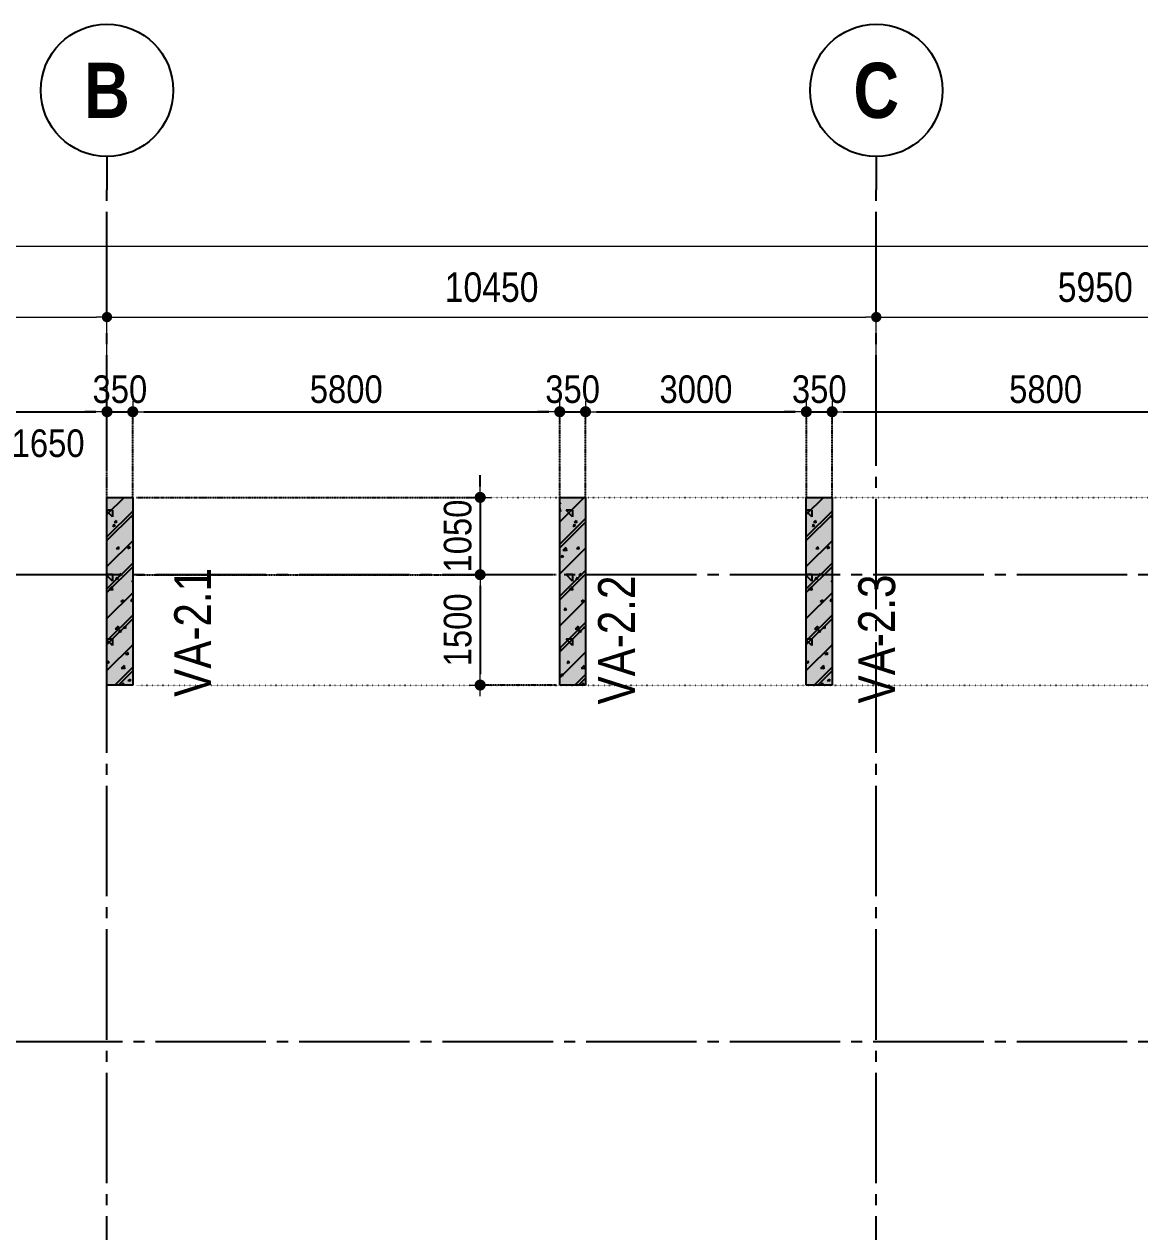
# Model space of a CAD drawing. Header units: millimetres. Extents: x -3973692 to -2843767, y 592734 to 838475.
# Drawn here: x -3137370 to -3122215, y 753301 to 769712 of the extents above; entities that cross this region are included whole.
import ezdxf
from ezdxf.enums import TextEntityAlignment as Align

# ---------------------------------------------------------------- set-up
doc = ezdxf.new("R2010")
doc.units = ezdxf.units.MM
doc.header["$MEASUREMENT"] = 0
doc.header["$PDMODE"] = 3
doc.header["$PDSIZE"] = -20
for name, pattern in [('CHG_XX_Luoi truc-Block A$0$MB_Luoi truc-150-TWA$0$Center101', [13, 10, -1, 1, -1]), ('DIVIDE2', [15.875, 6.35, -3.175, 0, -3.175, 0, -3.175]), ('DOT2', [0.125, 0, -0.125]), ('HIDDEN5', [2.8375, 1.25, -1.5875])]:
    doc.linetypes.add(name, pattern=pattern)
doc.layers.get('0').update_dxf_attribs({"lineweight": 9})
doc.layers.get('Defpoints').update_dxf_attribs({"color": 10, "lineweight": 0})
for name, color, linetype, lineweight in [("'S_General_Dim_1", 1, 'Continuous', 18), ("'S_General_Divide_3 Intermediate", 3, 'DIVIDE2', 40), ('CHG_XX_Cot_Block A-T4-7$0$DBAO', 3, 'Continuous', 13), ('CHG_XX_Luoi truc-Block A$0$Dim 200', 1, 'Continuous', 5), ('TEXT', 7, 'Continuous', 15)]:
    doc.layers.add(name, color=color, linetype=linetype, lineweight=lineweight)
for name, color, linetype in [('CHG_XX_Cot_Block A-T4-7$0$mb_cot tang 9-13 twa$0$Concrete Hatch', 218, 'Continuous'), ('CHG_XX_Cot_Block A-T4-7$0$mb_cot tang 9-13 twa$0$Concrete Line', 6, 'Continuous'), ('CHG_XX_Cot_Block A-T4-7$0$mb_cot tang 9-13 twa$0$Concrete Solid', 216, 'Continuous'), ('CHG_XX_Luoi truc-Block A$0$MB_Luoi truc-150-TWA$0$Grid', 34, 'Continuous'), ('CHG_XX_Luoi truc-Block A$0$MB_Luoi truc-150-TWA$0$Grid Line', 251, 'CHG_XX_Luoi truc-Block A$0$MB_Luoi truc-150-TWA$0$Center101'), ('dim', 1, 'Continuous')]:
    doc.layers.add(name, color=color, linetype=linetype)
doc.styles.add('arial', font='arial.ttf', dxfattribs={"width": 0.85})
doc.styles.add('CHG_XX_Luoi truc-Block A$0$MB_Luoi truc-150-TWA$0$Grid A-F$0$VNI-HelveCB', font='')
doc.styles.add('CHG_XX_Luoi truc-Block A$0$Star-HelCon', font='')
doc.styles.add('TTP-HelCon', font='')
doc.styles.get('CHG_XX_Luoi truc-Block A$0$MB_Luoi truc-150-TWA$0$Grid A-F$0$VNI-HelveCB').set_extended_font_data('VNI-Helve-Condense', bold=True)
doc.styles.get('CHG_XX_Luoi truc-Block A$0$Star-HelCon').set_extended_font_data('VNI-Helve-Condense')
doc.styles.get('TTP-HelCon').set_extended_font_data('VNI-Helve-Condense')
doc.dimstyles.new('150', dxfattribs={"dimscale": 150, "dimtxt": 2.5, "dimasz": 1, "dimexe": 0, "dimexo": 0, "dimgap": 0.75, "dimtad": 1, "dimdec": 0, "dimzin": 9, "dimdsep": 46, "dimtxsty": 'arial', "dimblk1": 'DIMDOT', "dimblk2": 'DIMDOT', "dimsah": 1, "dimcen": 2, "dimdle": 3, "dimclre": 8, "dimclrt": 2, "dimadec": 0, "dimazin": 0, "dimtfac": 1, "dimtdec": 0, "dimtix": 1, "dimtmove": 2, "dimatfit": 3, "dimldrblk": 'DIMPIJL', "dimfxl": 1, "dimtvp": 1.8, "dimtolj": 1, "dimtzin": 0, "dimarcsym": 0})
doc.dimstyles.new('CHG_XX_Luoi truc-Block A$0$Dim 200', dxfattribs={"dimscale": 200, "dimtxt": 2, "dimasz": 0.7, "dimexe": 1, "dimexo": 1, "dimgap": 1, "dimtad": 1, "dimdec": 0, "dimzin": 12, "dimdsep": 46, "dimtxsty": 'CHG_XX_Luoi truc-Block A$0$Star-HelCon', "dimblk": 'CHG_XX_Luoi truc-Block A$0$_Dot', "dimcen": 1, "dimclrd": 256, "dimclre": 256, "dimclrt": 3, "dimadec": 0, "dimazin": 0, "dimtfac": 1, "dimtdec": 0, "dimtix": 1, "dimtmove": 2, "dimatfit": 3, "dimldrblk": 'CHG_XX_Luoi truc-Block A$0$HTT Arrow 30', "dimfxl": 1, "dimtolj": 1, "dimtzin": 0, "dimarcsym": 0})

# ---------------------------------------------------------------- blocks, each defined once
blk = doc.blocks.new('*U3016')
at = {"layer": 'CHG_XX_Luoi truc-Block A$0$MB_Luoi truc-150-TWA$0$Grid', "lineweight": -2}
blk.add_line((0, 470), (0, 467), dxfattribs=at)
blk.add_circle((0, 476), 6, dxfattribs=at)
at = {"layer": 'CHG_XX_Luoi truc-Block A$0$MB_Luoi truc-150-TWA$0$Grid Line'}
blk.add_line((0, 0), (0, 467), dxfattribs=at)
at = {"layer": 'CHG_XX_Luoi truc-Block A$0$MB_Luoi truc-150-TWA$0$Grid', "lineweight": -2, "style": 'CHG_XX_Luoi truc-Block A$0$MB_Luoi truc-150-TWA$0$Grid A-F$0$VNI-HelveCB'}
for tag, p in [('GRIDSUB', (0, 476)), ('GRID', (0, -9))]:
    blk.add_attdef(tag, text='', height=5, dxfattribs=at).set_placement(p, align=Align.MIDDLE)
blk = doc.blocks.new('CHG_XX_Luoi truc-Block A$0$_Dot')
at = {"color": 0, "linetype": 'ByBlock', "lineweight": -2}
blk.add_line((-0.5, 0), (-1, 0), dxfattribs=at)
at = {"color": 0, "linetype": 'ByBlock', "const_width": 0.5}
blk.add_lwpolyline([(-0.25, 0, 1), (0.25, 0, 1)], format="xyb", close=True, dxfattribs=at)
blk = doc.blocks.new('*D3005')
at = {"layer": 'CHG_XX_Luoi truc-Block A$0$Dim 200', "lineweight": -2, "transparency": 16777216}
for p, q in [((0, 154891), (0, 155960)), ((12250, 154891), (12250, 155960)), ((140, 155760), (12110, 155760))]:
    blk.add_line(p, q, dxfattribs=at)
at = {"layer": 'Defpoints', "color": 0, "transparency": 16777216}
for p in [(12250, 155760), (0, 154691), (12250, 154691)]:
    blk.add_point(p, dxfattribs=at)
at = {"layer": 'CHG_XX_Luoi truc-Block A$0$Dim 200', "lineweight": -2, "transparency": 16777216, "xscale": 140, "yscale": 140, "zscale": 140, "rotation": 180}
blk.add_blockref('CHG_XX_Luoi truc-Block A$0$_Dot', (0, 155760), dxfattribs=at)
at = {"layer": 'CHG_XX_Luoi truc-Block A$0$Dim 200', "lineweight": -2, "transparency": 16777216, "xscale": 140, "yscale": 140, "zscale": 140}
blk.add_blockref('CHG_XX_Luoi truc-Block A$0$_Dot', (12250, 155760), dxfattribs=at)
at = {"layer": 'CHG_XX_Luoi truc-Block A$0$Dim 200', "color": 3, "transparency": 16777216, "insert": (6125, 156164), "char_height": 400, "attachment_point": 5, "style": 'CHG_XX_Luoi truc-Block A$0$Star-HelCon'}
blk.add_mtext('\\A1;12250', dxfattribs=at)
blk = doc.blocks.new('CHG_XX_Luoi truc-Block A$0$HTT Arrow 30')
blk.add_hatch(color=256).paths.add_polyline_path([(-2.5, 0.375), (-2.5, -0.375), (0, 0)])
at = {"color": 0, "linetype": 'ByBlock', "lineweight": -2}
for p, q in [((0, 0), (-2.5, 0.375)), ((-2.5, -0.375), (-2.5, 0.375)), ((0, 0), (-2.5, -0.375))]:
    blk.add_line(p, q, dxfattribs=at)
blk = doc.blocks.new('*D3006')
at = {"layer": 'CHG_XX_Luoi truc-Block A$0$Dim 200', "lineweight": -2, "transparency": 16777216}
for p, q in [((12250, 154891), (12250, 155960)), ((22700, 154891), (22700, 155960)), ((12390, 155760), (22560, 155760))]:
    blk.add_line(p, q, dxfattribs=at)
at = {"layer": 'Defpoints', "color": 0, "transparency": 16777216}
for p in [(22700, 155760), (12250, 154691), (22700, 154691)]:
    blk.add_point(p, dxfattribs=at)
at = {"layer": 'CHG_XX_Luoi truc-Block A$0$Dim 200', "lineweight": -2, "transparency": 16777216, "xscale": 140, "yscale": 140, "zscale": 140, "rotation": 180}
blk.add_blockref('CHG_XX_Luoi truc-Block A$0$_Dot', (12250, 155760), dxfattribs=at)
at = {"layer": 'CHG_XX_Luoi truc-Block A$0$Dim 200', "lineweight": -2, "transparency": 16777216, "xscale": 140, "yscale": 140, "zscale": 140}
blk.add_blockref('CHG_XX_Luoi truc-Block A$0$_Dot', (22700, 155760), dxfattribs=at)
at = {"layer": 'CHG_XX_Luoi truc-Block A$0$Dim 200', "color": 3, "transparency": 16777216, "insert": (17475, 156164), "char_height": 400, "attachment_point": 5, "style": 'CHG_XX_Luoi truc-Block A$0$Star-HelCon'}
blk.add_mtext('\\A1;10450', dxfattribs=at)
blk = doc.blocks.new('*D3007')
at = {"layer": 'CHG_XX_Luoi truc-Block A$0$Dim 200', "lineweight": -2, "transparency": 16777216}
for p, q in [((22700, 154891), (22700, 155960)), ((28650, 154891), (28650, 155960)), ((22840, 155760), (28510, 155760))]:
    blk.add_line(p, q, dxfattribs=at)
at = {"layer": 'Defpoints', "color": 0, "transparency": 16777216}
for p in [(28650, 155760), (22700, 154691), (28650, 154691)]:
    blk.add_point(p, dxfattribs=at)
at = {"layer": 'CHG_XX_Luoi truc-Block A$0$Dim 200', "lineweight": -2, "transparency": 16777216, "xscale": 140, "yscale": 140, "zscale": 140, "rotation": 180}
blk.add_blockref('CHG_XX_Luoi truc-Block A$0$_Dot', (22700, 155760), dxfattribs=at)
at = {"layer": 'CHG_XX_Luoi truc-Block A$0$Dim 200', "lineweight": -2, "transparency": 16777216, "xscale": 140, "yscale": 140, "zscale": 140}
blk.add_blockref('CHG_XX_Luoi truc-Block A$0$_Dot', (28650, 155760), dxfattribs=at)
at = {"layer": 'CHG_XX_Luoi truc-Block A$0$Dim 200', "color": 3, "transparency": 16777216, "insert": (25675, 156164), "char_height": 400, "attachment_point": 5, "style": 'CHG_XX_Luoi truc-Block A$0$Star-HelCon'}
blk.add_mtext('\\A1;5950', dxfattribs=at)
blk = doc.blocks.new('*D3010')
at = {"layer": 'CHG_XX_Luoi truc-Block A$0$Dim 200', "lineweight": -2, "transparency": 16777216}
for p, q in [((0, 154891), (0, 156922)), ((54650, 154891), (54650, 156922)), ((140, 156722), (54510, 156722))]:
    blk.add_line(p, q, dxfattribs=at)
at = {"layer": 'Defpoints', "color": 0, "transparency": 16777216}
for p in [(54650, 156722), (0, 154691), (54650, 154691)]:
    blk.add_point(p, dxfattribs=at)
at = {"layer": 'CHG_XX_Luoi truc-Block A$0$Dim 200', "lineweight": -2, "transparency": 16777216, "xscale": 140, "yscale": 140, "zscale": 140, "rotation": 180}
blk.add_blockref('CHG_XX_Luoi truc-Block A$0$_Dot', (0, 156722), dxfattribs=at)
at = {"layer": 'CHG_XX_Luoi truc-Block A$0$Dim 200', "lineweight": -2, "transparency": 16777216, "xscale": 140, "yscale": 140, "zscale": 140}
blk.add_blockref('CHG_XX_Luoi truc-Block A$0$_Dot', (54650, 156722), dxfattribs=at)
at = {"layer": 'CHG_XX_Luoi truc-Block A$0$Dim 200', "color": 3, "transparency": 16777216, "insert": (27325, 157126), "char_height": 400, "attachment_point": 5, "style": 'CHG_XX_Luoi truc-Block A$0$Star-HelCon'}
blk.add_mtext('\\A1;54650', dxfattribs=at)
blk = doc.blocks.new('*U3014')
at = {"layer": 'CHG_XX_Luoi truc-Block A$0$MB_Luoi truc-150-TWA$0$Grid Line'}
blk.add_line((0, 0), (0, 404), dxfattribs=at)
at = {"layer": 'CHG_XX_Luoi truc-Block A$0$MB_Luoi truc-150-TWA$0$Grid', "lineweight": -2, "style": 'CHG_XX_Luoi truc-Block A$0$MB_Luoi truc-150-TWA$0$Grid A-F$0$VNI-HelveCB'}
for tag, p in [('GRIDSUB', (0, 413)), ('GRID', (0, -9))]:
    blk.add_attdef(tag, text='', height=5, dxfattribs=at).set_placement(p, align=Align.MIDDLE)
blk = doc.blocks.new('*U3013')
at = {"layer": 'CHG_XX_Luoi truc-Block A$0$MB_Luoi truc-150-TWA$0$Grid Line'}
blk.add_line((0, 0), (0, 403), dxfattribs=at)
at = {"layer": 'CHG_XX_Luoi truc-Block A$0$MB_Luoi truc-150-TWA$0$Grid', "lineweight": -2, "style": 'CHG_XX_Luoi truc-Block A$0$MB_Luoi truc-150-TWA$0$Grid A-F$0$VNI-HelveCB'}
for tag, p in [('GRIDSUB', (0, 412)), ('GRID', (0, -9))]:
    blk.add_attdef(tag, text='', height=5, dxfattribs=at).set_placement(p, align=Align.MIDDLE)
blk = doc.blocks.new('a')
at = {"layer": 'TEXT', "color": 3, "style": 'TTP-HelCon'}
for s, p in [('VA-2.1', (13664, -1650)), ('VA-2.2', (19421, -1753)), ('VA-2.3', (22956, -1739))]:
    blk.add_text(s, height=500, rotation=90, dxfattribs=at).set_placement(p)
blk = doc.blocks.new('DIMDOT')
for p, q in [((1, 0), (-1, 0)), ((0, -1), (0, 1))]:
    blk.add_line(p, q)
at = {"const_width": 0.5}
blk.add_lwpolyline([(-0.25, 0, 1), (0.25, 0, 1)], format="xyb", close=True, dxfattribs=at)
blk = doc.blocks.new('*D539')
at = {"layer": "'S_General_Dim_1", "color": 8, "linetype": 'HIDDEN5', "lineweight": -2, "transparency": 16777216}
for p, q in [((-3137895, 763281), (-3137895, 764445)), ((-3136245, 763281), (-3136245, 764445))]:
    blk.add_line(p, q, dxfattribs=at)
at = {"layer": "'S_General_Dim_1", "color": 0, "lineweight": -2, "transparency": 16777216}
blk.add_line((-3137745, 764445), (-3136395, 764445), dxfattribs=at)
at = {"layer": 'Defpoints', "color": 0, "transparency": 16777216}
for p in [(-3136245, 764445), (-3137895, 763281), (-3136245, 763281)]:
    blk.add_point(p, dxfattribs=at)
at = {"layer": "'S_General_Dim_1", "color": 0, "lineweight": -2, "transparency": 16777216, "xscale": 150, "yscale": 150, "zscale": 150, "rotation": 180}
blk.add_blockref('DIMDOT', (-3137895, 764445), dxfattribs=at)
at = {"layer": "'S_General_Dim_1", "color": 0, "lineweight": -2, "transparency": 16777216, "xscale": 150, "yscale": 150, "zscale": 150}
blk.add_blockref('DIMDOT', (-3136245, 764445), dxfattribs=at)
at = {"layer": "'S_General_Dim_1", "color": 2, "transparency": 16777216, "insert": (-3137045, 764015), "char_height": 375, "attachment_point": 5, "style": 'arial'}
blk.add_mtext('\\A1;1650', dxfattribs=at)
blk = doc.blocks.new('DIMPIJL')
at = {"linetype": 'ByBlock'}
blk.add_solid([(-2.5, 0.42), (-2.5, -0.42), (0, 0)], dxfattribs=at)
blk = doc.blocks.new('*D540')
at = {"layer": "'S_General_Dim_1", "color": 0, "lineweight": -2, "transparency": 16777216}
for p, q in [((-3136395, 764445), (-3136545, 764445)), ((-3136245, 764445), (-3135895, 764445)), ((-3135745, 764445), (-3135595, 764445))]:
    blk.add_line(p, q, dxfattribs=at)
at = {"layer": "'S_General_Dim_1", "color": 8, "linetype": 'HIDDEN5', "lineweight": -2, "transparency": 16777216}
for p, q in [((-3136245, 763281), (-3136245, 764445)), ((-3135895, 763281), (-3135895, 764445))]:
    blk.add_line(p, q, dxfattribs=at)
at = {"layer": 'Defpoints', "color": 0, "transparency": 16777216}
for p in [(-3135895, 764445), (-3136245, 763281), (-3135895, 763281)]:
    blk.add_point(p, dxfattribs=at)
at = {"layer": "'S_General_Dim_1", "color": 0, "lineweight": -2, "transparency": 16777216, "xscale": 150, "yscale": 150, "zscale": 150}
blk.add_blockref('DIMDOT', (-3136245, 764445), dxfattribs=at)
at = {"layer": "'S_General_Dim_1", "color": 0, "lineweight": -2, "transparency": 16777216, "xscale": 150, "yscale": 150, "zscale": 150, "rotation": 180}
blk.add_blockref('DIMDOT', (-3135895, 764445), dxfattribs=at)
at = {"layer": "'S_General_Dim_1", "color": 2, "transparency": 16777216, "insert": (-3136070, 764749), "char_height": 375, "attachment_point": 5, "style": 'arial'}
blk.add_mtext('\\A1;350', dxfattribs=at)
blk = doc.blocks.new('*D541')
at = {"layer": "'S_General_Dim_1", "color": 8, "linetype": 'HIDDEN5', "lineweight": -2, "transparency": 16777216}
for p, q in [((-3135895, 763281), (-3135895, 764445)), ((-3130095, 763281), (-3130095, 764445))]:
    blk.add_line(p, q, dxfattribs=at)
at = {"layer": "'S_General_Dim_1", "color": 0, "lineweight": -2, "transparency": 16777216}
blk.add_line((-3135745, 764445), (-3130245, 764445), dxfattribs=at)
at = {"layer": 'Defpoints', "color": 0, "transparency": 16777216}
for p in [(-3130095, 764445), (-3135895, 763281), (-3130095, 763281)]:
    blk.add_point(p, dxfattribs=at)
at = {"layer": "'S_General_Dim_1", "color": 0, "lineweight": -2, "transparency": 16777216, "xscale": 150, "yscale": 150, "zscale": 150, "rotation": 180}
blk.add_blockref('DIMDOT', (-3135895, 764445), dxfattribs=at)
at = {"layer": "'S_General_Dim_1", "color": 0, "lineweight": -2, "transparency": 16777216, "xscale": 150, "yscale": 150, "zscale": 150}
blk.add_blockref('DIMDOT', (-3130095, 764445), dxfattribs=at)
at = {"layer": "'S_General_Dim_1", "color": 2, "transparency": 16777216, "insert": (-3132995, 764749), "char_height": 375, "attachment_point": 5, "style": 'arial'}
blk.add_mtext('\\A1;5800', dxfattribs=at)
blk = doc.blocks.new('*D542')
at = {"layer": "'S_General_Dim_1", "color": 0, "lineweight": -2, "transparency": 16777216}
for p, q in [((-3130245, 764445), (-3130395, 764445)), ((-3130095, 764445), (-3129745, 764445)), ((-3129595, 764445), (-3129445, 764445))]:
    blk.add_line(p, q, dxfattribs=at)
at = {"layer": "'S_General_Dim_1", "color": 8, "linetype": 'HIDDEN5', "lineweight": -2, "transparency": 16777216}
for p, q in [((-3130095, 763281), (-3130095, 764445)), ((-3129745, 763281), (-3129745, 764445))]:
    blk.add_line(p, q, dxfattribs=at)
at = {"layer": 'Defpoints', "color": 0, "transparency": 16777216}
for p in [(-3129745, 764445), (-3130095, 763281), (-3129745, 763281)]:
    blk.add_point(p, dxfattribs=at)
at = {"layer": "'S_General_Dim_1", "color": 0, "lineweight": -2, "transparency": 16777216, "xscale": 150, "yscale": 150, "zscale": 150}
blk.add_blockref('DIMDOT', (-3130095, 764445), dxfattribs=at)
at = {"layer": "'S_General_Dim_1", "color": 0, "lineweight": -2, "transparency": 16777216, "xscale": 150, "yscale": 150, "zscale": 150, "rotation": 180}
blk.add_blockref('DIMDOT', (-3129745, 764445), dxfattribs=at)
at = {"layer": "'S_General_Dim_1", "color": 2, "transparency": 16777216, "insert": (-3129920, 764749), "char_height": 375, "attachment_point": 5, "style": 'arial'}
blk.add_mtext('\\A1;350', dxfattribs=at)
blk = doc.blocks.new('*D543')
at = {"layer": "'S_General_Dim_1", "color": 8, "linetype": 'HIDDEN5', "lineweight": -2, "transparency": 16777216}
for p, q in [((-3129745, 763281), (-3129745, 764445)), ((-3126745, 763281), (-3126745, 764445))]:
    blk.add_line(p, q, dxfattribs=at)
at = {"layer": "'S_General_Dim_1", "color": 0, "lineweight": -2, "transparency": 16777216}
blk.add_line((-3129595, 764445), (-3126895, 764445), dxfattribs=at)
at = {"layer": 'Defpoints', "color": 0, "transparency": 16777216}
for p in [(-3126745, 764445), (-3129745, 763281), (-3126745, 763281)]:
    blk.add_point(p, dxfattribs=at)
at = {"layer": "'S_General_Dim_1", "color": 0, "lineweight": -2, "transparency": 16777216, "xscale": 150, "yscale": 150, "zscale": 150, "rotation": 180}
blk.add_blockref('DIMDOT', (-3129745, 764445), dxfattribs=at)
at = {"layer": "'S_General_Dim_1", "color": 0, "lineweight": -2, "transparency": 16777216, "xscale": 150, "yscale": 150, "zscale": 150}
blk.add_blockref('DIMDOT', (-3126745, 764445), dxfattribs=at)
at = {"layer": "'S_General_Dim_1", "color": 2, "transparency": 16777216, "insert": (-3128245, 764749), "char_height": 375, "attachment_point": 5, "style": 'arial'}
blk.add_mtext('\\A1;3000', dxfattribs=at)
blk = doc.blocks.new('*D544')
at = {"layer": "'S_General_Dim_1", "color": 0, "lineweight": -2, "transparency": 16777216}
for p, q in [((-3126895, 764445), (-3127045, 764445)), ((-3126745, 764445), (-3126395, 764445)), ((-3126245, 764445), (-3126095, 764445))]:
    blk.add_line(p, q, dxfattribs=at)
at = {"layer": "'S_General_Dim_1", "color": 8, "linetype": 'HIDDEN5', "lineweight": -2, "transparency": 16777216}
for p, q in [((-3126745, 763281), (-3126745, 764445)), ((-3126395, 763281), (-3126395, 764445))]:
    blk.add_line(p, q, dxfattribs=at)
at = {"layer": 'Defpoints', "color": 0, "transparency": 16777216}
for p in [(-3126395, 764445), (-3126745, 763281), (-3126395, 763281)]:
    blk.add_point(p, dxfattribs=at)
at = {"layer": "'S_General_Dim_1", "color": 0, "lineweight": -2, "transparency": 16777216, "xscale": 150, "yscale": 150, "zscale": 150}
blk.add_blockref('DIMDOT', (-3126745, 764445), dxfattribs=at)
at = {"layer": "'S_General_Dim_1", "color": 0, "lineweight": -2, "transparency": 16777216, "xscale": 150, "yscale": 150, "zscale": 150, "rotation": 180}
blk.add_blockref('DIMDOT', (-3126395, 764445), dxfattribs=at)
at = {"layer": "'S_General_Dim_1", "color": 2, "transparency": 16777216, "insert": (-3126570, 764749), "char_height": 375, "attachment_point": 5, "style": 'arial'}
blk.add_mtext('\\A1;350', dxfattribs=at)
blk = doc.blocks.new('*D545')
at = {"layer": "'S_General_Dim_1", "color": 8, "linetype": 'HIDDEN5', "lineweight": -2, "transparency": 16777216}
for p, q in [((-3126395, 763281), (-3126395, 764445)), ((-3120595, 763281), (-3120595, 764445))]:
    blk.add_line(p, q, dxfattribs=at)
at = {"layer": "'S_General_Dim_1", "color": 0, "lineweight": -2, "transparency": 16777216}
blk.add_line((-3126245, 764445), (-3120745, 764445), dxfattribs=at)
at = {"layer": 'Defpoints', "color": 0, "transparency": 16777216}
for p in [(-3120595, 764445), (-3126395, 763281), (-3120595, 763281)]:
    blk.add_point(p, dxfattribs=at)
at = {"layer": "'S_General_Dim_1", "color": 0, "lineweight": -2, "transparency": 16777216, "xscale": 150, "yscale": 150, "zscale": 150, "rotation": 180}
blk.add_blockref('DIMDOT', (-3126395, 764445), dxfattribs=at)
at = {"layer": "'S_General_Dim_1", "color": 0, "lineweight": -2, "transparency": 16777216, "xscale": 150, "yscale": 150, "zscale": 150}
blk.add_blockref('DIMDOT', (-3120595, 764445), dxfattribs=at)
at = {"layer": "'S_General_Dim_1", "color": 2, "transparency": 16777216, "insert": (-3123495, 764749), "char_height": 375, "attachment_point": 5, "style": 'arial'}
blk.add_mtext('\\A1;5800', dxfattribs=at)
blk = doc.blocks.new('*D560')
at = {"layer": "'S_General_Dim_1", "color": 0, "lineweight": -2, "transparency": 16777216}
for p, q in [((-3131176, 763431), (-3131176, 763581)), ((-3131176, 763281), (-3131176, 762231)), ((-3131176, 762081), (-3131176, 761931))]:
    blk.add_line(p, q, dxfattribs=at)
at = {"layer": "'S_General_Dim_1", "color": 8, "linetype": 'HIDDEN5', "lineweight": -2, "transparency": 16777216}
for p, q in [((-3135845, 763281), (-3131176, 763281)), ((-3135845, 762231), (-3131176, 762231))]:
    blk.add_line(p, q, dxfattribs=at)
at = {"layer": 'Defpoints', "color": 0, "transparency": 16777216}
for p in [(-3135845, 763281), (-3135845, 762231), (-3131176, 762231)]:
    blk.add_point(p, dxfattribs=at)
at = {"layer": "'S_General_Dim_1", "color": 0, "lineweight": -2, "transparency": 16777216, "xscale": 150, "yscale": 150, "zscale": 150}
for p, rotation in [((-3131176, 763281), 270), ((-3131176, 762231), 90)]:
    blk.add_blockref('DIMDOT', p, dxfattribs=dict(at, rotation=rotation))
at = {"layer": "'S_General_Dim_1", "color": 2, "transparency": 16777216, "insert": (-3131480, 762756), "char_height": 375, "attachment_point": 5, "rotation": 90, "style": 'arial'}
blk.add_mtext('\\A1;1050', dxfattribs=at)
blk = doc.blocks.new('*D561')
at = {"layer": "'S_General_Dim_1", "color": 8, "linetype": 'HIDDEN5', "lineweight": -2, "transparency": 16777216}
for p, q in [((-3130145, 762231), (-3131176, 762231)), ((-3130145, 760731), (-3131176, 760731))]:
    blk.add_line(p, q, dxfattribs=at)
at = {"layer": "'S_General_Dim_1", "color": 0, "lineweight": -2, "transparency": 16777216}
blk.add_line((-3131176, 762081), (-3131176, 760881), dxfattribs=at)
at = {"layer": 'Defpoints', "color": 0, "transparency": 16777216}
for p in [(-3130145, 762231), (-3131176, 760731), (-3130145, 760731)]:
    blk.add_point(p, dxfattribs=at)
at = {"layer": "'S_General_Dim_1", "color": 0, "lineweight": -2, "transparency": 16777216, "xscale": 150, "yscale": 150, "zscale": 150}
for p, rotation in [((-3131176, 762231), 90), ((-3131176, 760731), 270)]:
    blk.add_blockref('DIMDOT', p, dxfattribs=dict(at, rotation=rotation))
at = {"layer": "'S_General_Dim_1", "color": 2, "transparency": 16777216, "insert": (-3131480, 761481), "char_height": 375, "attachment_point": 5, "rotation": 90, "style": 'arial'}
blk.add_mtext('\\A1;1500', dxfattribs=at)
blk = doc.blocks.new('CHG_XX_Luoi truc-Block A')
at = {"layer": 'CHG_XX_Luoi truc-Block A$0$MB_Luoi truc-150-TWA$0$Grid'}
ref = blk.add_blockref('*U3016', (12250, 87440.7), dxfattribs=dict(at, xscale=150, yscale=150, zscale=150))
ref.add_attrib('GRIDSUB', 'B', dxfattribs={"lineweight": -2, "height": 750, "style": 'CHG_XX_Luoi truc-Block A$0$MB_Luoi truc-150-TWA$0$Grid A-F$0$VNI-HelveCB'}).set_placement((12250, 158840.7), align=Align.MIDDLE)
ref = blk.add_blockref('*U3016', (22700, 87440.7), dxfattribs=dict(at, xscale=150, yscale=150, zscale=150))
ref.add_attrib('GRIDSUB', 'C', dxfattribs={"lineweight": -2, "height": 750, "style": 'CHG_XX_Luoi truc-Block A$0$MB_Luoi truc-150-TWA$0$Grid A-F$0$VNI-HelveCB'}).set_placement((22700, 158840.7), align=Align.MIDDLE)
at = {"layer": 'CHG_XX_Luoi truc-Block A$0$MB_Luoi truc-150-TWA$0$Grid', "xscale": -150, "yscale": 150, "zscale": 150, "rotation": 90}
for name, p in [('*U3013', (57309.5, 152259.6)), ('*U3014', (57309.5, 145909.6))]:
    blk.add_blockref(name, p, dxfattribs=at)
at = {"layer": 'CHG_XX_Luoi truc-Block A$0$Dim 200'}
for base, p1, p2, picture, middle in [((54650, 156721.8), (0, 154691.4), (54650, 154691.4), '*D3010', (27325, 157126)), ((12250, 155759.6), (0, 154691.4), (12250, 154691.4), '*D3005', (6125, 156163.9)), ((22700, 155759.6), (12250, 154691.4), (22700, 154691.4), '*D3006', (17475, 156163.9)), ((28650, 155759.6), (22700, 154691.4), (28650, 154691.4), '*D3007', (25675, 156163.9))]:
    dim = blk.add_linear_dim(base=base, p1=p1, p2=p2, dimstyle='CHG_XX_Luoi truc-Block A$0$Dim 200', dxfattribs=at)
    dim.commit()
    dim.dimension.update_dxf_attribs({"geometry": picture, "text_midpoint": middle})
blk = doc.blocks.new('CHG_XX_Cot_Block A-T4-7')
at = {"layer": 'CHG_XX_Cot_Block A-T4-7$0$mb_cot tang 9-13 twa$0$Concrete Solid'}
for points in [[(8027202, 1238884), (8027552, 1238884), (8027552, 1236334), (8027202, 1236334)], [(8033352, 1238884), (8033702, 1238884), (8033702, 1236334), (8033352, 1236334)], [(8036702, 1238884), (8037052, 1238884), (8037052, 1236334), (8036702, 1236334)]]:
    blk.add_hatch(color=256, dxfattribs=at).paths.add_polyline_path(points)
at = {"layer": 'CHG_XX_Cot_Block A-T4-7$0$mb_cot tang 9-13 twa$0$Concrete Hatch'}
for p, q in [((8027434, 1238884), (8027202, 1238651)), ((8033684, 1238884), (8033352, 1238551)), ((8036934, 1238884), (8036702, 1238651)), ((8027277, 1238709), (8027202, 1238709)), ((8027552, 1238698), (8027202, 1238348)), ((8027277, 1238621), (8027202, 1238696)), ((8027277, 1238709), (8027277, 1238621)), ((8033352, 1238810), (8033363, 1238794)), ((8033363, 1238794), (8033352, 1238791)), ((8033354, 1238735), (8033352, 1238733)), ((8033361, 1238690), (8033352, 1238691)), ((8033354, 1238735), (8033361, 1238690)), ((8033527, 1238709), (8033440, 1238709)), ((8033527, 1238621), (8033440, 1238709)), ((8033527, 1238709), (8033527, 1238621)), ((8036777, 1238709), (8036702, 1238709)), ((8037052, 1238698), (8036702, 1238348)), ((8036777, 1238621), (8036702, 1238696)), ((8036777, 1238709), (8036777, 1238621)), ((8027552, 1238648), (8027202, 1238298)), ((8027297, 1238521), (8027284, 1238486)), ((8027297, 1238521), (8027314, 1238496)), ((8027327, 1238568), (8027298, 1238544)), ((8027329, 1238538), (8027298, 1238544)), ((8027327, 1238568), (8027329, 1238538)), ((8027552, 1238621), (8027540, 1238621)), ((8027552, 1238609), (8027540, 1238621)), ((8033702, 1238598), (8033352, 1238248)), ((8033702, 1238548), (8033352, 1238198)), ((8033547, 1238521), (8033534, 1238486)), ((8033547, 1238521), (8033564, 1238496)), ((8033577, 1238568), (8033548, 1238544)), ((8033579, 1238538), (8033548, 1238544)), ((8033577, 1238568), (8033579, 1238538)), ((8037052, 1238648), (8036702, 1238298)), ((8036797, 1238521), (8036784, 1238486)), ((8036797, 1238521), (8036814, 1238496)), ((8036827, 1238568), (8036798, 1238544)), ((8036829, 1238538), (8036798, 1238544)), ((8036827, 1238568), (8036829, 1238538)), ((8037052, 1238621), (8037040, 1238621)), ((8037052, 1238609), (8037040, 1238621)), ((8027314, 1238496), (8027284, 1238486)), ((8033564, 1238496), (8033534, 1238486)), ((8036814, 1238496), (8036784, 1238486)), ((8027552, 1238294), (8027202, 1237944)), ((8027358, 1238210), (8027329, 1238186)), ((8027361, 1238180), (8027329, 1238186)), ((8027358, 1238210), (8027361, 1238180)), ((8027498, 1238222), (8027485, 1238187)), ((8027515, 1238198), (8027485, 1238187)), ((8027498, 1238222), (8027515, 1238198)), ((8033702, 1238194), (8033352, 1237844)), ((8033437, 1238201), (8033396, 1238162)), ((8033437, 1238201), (8033444, 1238157)), ((8033608, 1238210), (8033579, 1238186)), ((8033611, 1238180), (8033579, 1238186)), ((8033608, 1238210), (8033611, 1238180)), ((8037052, 1238294), (8036702, 1237944)), ((8036858, 1238210), (8036829, 1238186)), ((8036861, 1238180), (8036829, 1238186)), ((8036858, 1238210), (8036861, 1238180)), ((8036998, 1238222), (8036985, 1238187)), ((8037015, 1238198), (8036985, 1238187)), ((8036998, 1238222), (8037015, 1238198)), ((8033386, 1238101), (8033372, 1238066)), ((8033403, 1238076), (8033372, 1238066)), ((8033386, 1238101), (8033403, 1238076)), ((8033444, 1238157), (8033396, 1238162)), ((8027552, 1237991), (8027202, 1237641)), ((8027552, 1237941), (8027202, 1237591)), ((8027390, 1237851), (8027361, 1237827)), ((8027390, 1237851), (8027392, 1237821)), ((8033702, 1237891), (8033352, 1237541)), ((8033640, 1237851), (8033611, 1237827)), ((8033640, 1237851), (8033642, 1237821)), ((8037052, 1237991), (8036702, 1237641)), ((8037052, 1237941), (8036702, 1237591)), ((8036890, 1237851), (8036861, 1237827)), ((8036890, 1237851), (8036892, 1237821)), ((8027277, 1237834), (8027202, 1237834)), ((8027277, 1237746), (8027202, 1237821)), ((8027277, 1237834), (8027277, 1237746)), ((8027337, 1237802), (8027324, 1237767)), ((8027354, 1237777), (8027324, 1237767)), ((8027337, 1237802), (8027354, 1237777)), ((8027392, 1237821), (8027361, 1237827)), ((8027552, 1237746), (8027540, 1237746)), ((8027552, 1237734), (8027540, 1237746)), ((8033702, 1237841), (8033352, 1237491)), ((8033527, 1237834), (8033440, 1237834)), ((8033527, 1237746), (8033440, 1237834)), ((8033527, 1237834), (8033527, 1237746)), ((8033587, 1237802), (8033574, 1237767)), ((8033604, 1237777), (8033574, 1237767)), ((8033587, 1237802), (8033604, 1237777)), ((8033642, 1237821), (8033611, 1237827)), ((8036777, 1237834), (8036702, 1237834)), ((8036777, 1237746), (8036702, 1237821)), ((8036777, 1237834), (8036777, 1237746)), ((8036837, 1237802), (8036824, 1237767)), ((8036854, 1237777), (8036824, 1237767)), ((8036837, 1237802), (8036854, 1237777)), ((8036892, 1237821), (8036861, 1237827)), ((8037052, 1237746), (8037040, 1237746)), ((8037052, 1237734), (8037040, 1237746)), ((8027552, 1237587), (8027202, 1237237)), ((8027270, 1237667), (8027229, 1237628)), ((8027276, 1237623), (8027229, 1237628)), ((8027270, 1237667), (8027276, 1237623)), ((8033520, 1237667), (8033479, 1237628)), ((8033526, 1237623), (8033479, 1237628)), ((8033520, 1237667), (8033526, 1237623)), ((8037052, 1237587), (8036702, 1237237)), ((8036770, 1237667), (8036729, 1237628)), ((8036776, 1237623), (8036729, 1237628)), ((8036770, 1237667), (8036776, 1237623)), ((8027421, 1237492), (8027392, 1237468)), ((8027423, 1237462), (8027392, 1237468)), ((8027421, 1237492), (8027423, 1237462)), ((8027539, 1237504), (8027525, 1237469)), ((8027552, 1237478), (8027525, 1237469)), ((8027539, 1237504), (8027552, 1237483)), ((8033702, 1237487), (8033352, 1237137)), ((8033426, 1237382), (8033413, 1237347)), ((8033443, 1237357), (8033413, 1237347)), ((8033426, 1237382), (8033443, 1237357)), ((8033671, 1237492), (8033642, 1237468)), ((8033673, 1237462), (8033642, 1237468)), ((8033671, 1237492), (8033673, 1237462)), ((8036921, 1237492), (8036892, 1237468)), ((8036923, 1237462), (8036892, 1237468)), ((8036921, 1237492), (8036923, 1237462)), ((8037039, 1237504), (8037025, 1237469)), ((8037052, 1237478), (8037025, 1237469)), ((8037039, 1237504), (8037052, 1237483)), ((8027552, 1237284), (8027202, 1236934)), ((8027552, 1237234), (8027202, 1236884)), ((8037052, 1237284), (8036702, 1236934)), ((8037052, 1237234), (8036702, 1236884)), ((8027352, 1237134), (8027312, 1237095)), ((8027359, 1237089), (8027312, 1237095)), ((8027352, 1237134), (8027359, 1237089)), ((8027377, 1237084), (8027364, 1237049)), ((8027394, 1237059), (8027364, 1237049)), ((8027377, 1237084), (8027394, 1237059)), ((8027452, 1237134), (8027424, 1237110)), ((8027455, 1237104), (8027424, 1237110)), ((8027452, 1237134), (8027455, 1237104)), ((8033702, 1237184), (8033352, 1236834)), ((8033702, 1237134), (8033352, 1236784)), ((8033602, 1237134), (8033562, 1237095)), ((8033609, 1237089), (8033562, 1237095)), ((8033602, 1237134), (8033609, 1237089)), ((8033627, 1237084), (8033614, 1237049)), ((8033644, 1237059), (8033614, 1237049)), ((8033627, 1237084), (8033644, 1237059)), ((8033702, 1237134), (8033674, 1237110)), ((8033702, 1237104), (8033674, 1237110)), ((8036852, 1237134), (8036812, 1237095)), ((8036859, 1237089), (8036812, 1237095)), ((8036852, 1237134), (8036859, 1237089)), ((8036877, 1237084), (8036864, 1237049)), ((8036894, 1237059), (8036864, 1237049)), ((8036877, 1237084), (8036894, 1237059)), ((8036952, 1237134), (8036924, 1237110)), ((8036955, 1237104), (8036924, 1237110)), ((8036952, 1237134), (8036955, 1237104)), ((8027277, 1236959), (8027202, 1236959)), ((8027277, 1236871), (8027202, 1236946)), ((8027552, 1236880), (8027202, 1236530)), ((8027277, 1236959), (8027277, 1236871)), ((8027552, 1236871), (8027540, 1236871)), ((8027552, 1236859), (8027540, 1236871)), ((8033527, 1236959), (8033440, 1236959)), ((8033527, 1236871), (8033440, 1236959)), ((8033527, 1236959), (8033527, 1236871)), ((8036777, 1236959), (8036702, 1236959)), ((8036777, 1236871), (8036702, 1236946)), ((8037052, 1236880), (8036702, 1236530)), ((8036777, 1236959), (8036777, 1236871)), ((8037052, 1236871), (8037040, 1236871)), ((8037052, 1236859), (8037040, 1236871)), ((8027484, 1236775), (8027455, 1236751)), ((8027486, 1236745), (8027455, 1236751)), ((8027484, 1236775), (8027486, 1236745)), ((8033358, 1236844), (8033352, 1236840)), ((8033360, 1236815), (8033352, 1236816)), ((8033702, 1236780), (8033352, 1236430)), ((8033358, 1236844), (8033360, 1236815)), ((8036984, 1236775), (8036955, 1236751)), ((8036986, 1236745), (8036955, 1236751)), ((8036984, 1236775), (8036986, 1236745)), ((8027216, 1236664), (8027203, 1236629)), ((8027233, 1236639), (8027203, 1236629)), ((8027216, 1236664), (8027233, 1236639)), ((8027552, 1236577), (8027309, 1236334)), ((8027435, 1236600), (8027394, 1236561)), ((8027442, 1236556), (8027394, 1236561)), ((8027435, 1236600), (8027442, 1236556)), ((8033466, 1236664), (8033453, 1236629)), ((8033483, 1236639), (8033453, 1236629)), ((8033466, 1236664), (8033483, 1236639)), ((8033685, 1236600), (8033644, 1236561)), ((8033692, 1236556), (8033644, 1236561)), ((8033685, 1236600), (8033692, 1236556)), ((8036716, 1236664), (8036703, 1236629)), ((8036733, 1236639), (8036703, 1236629)), ((8036716, 1236664), (8036733, 1236639)), ((8037052, 1236577), (8036809, 1236334)), ((8036935, 1236600), (8036894, 1236561)), ((8036942, 1236556), (8036894, 1236561)), ((8036935, 1236600), (8036942, 1236556)), ((8027552, 1236527), (8027359, 1236334)), ((8027515, 1236416), (8027486, 1236392)), ((8027518, 1236387), (8027486, 1236392)), ((8027515, 1236416), (8027518, 1236387)), ((8033389, 1236486), (8033360, 1236462)), ((8033392, 1236456), (8033360, 1236462)), ((8033389, 1236486), (8033392, 1236456)), ((8033702, 1236477), (8033559, 1236334)), ((8033702, 1236427), (8033609, 1236334)), ((8037052, 1236527), (8036859, 1236334)), ((8037015, 1236416), (8036986, 1236392)), ((8037018, 1236387), (8036986, 1236392)), ((8037015, 1236416), (8037018, 1236387)), ((8027417, 1236365), (8027405, 1236334)), ((8027434, 1236340), (8027415, 1236334)), ((8027417, 1236365), (8027434, 1236340)), ((8033667, 1236365), (8033655, 1236334)), ((8033684, 1236340), (8033665, 1236334)), ((8033667, 1236365), (8033684, 1236340)), ((8036917, 1236365), (8036905, 1236334)), ((8036934, 1236340), (8036915, 1236334)), ((8036917, 1236365), (8036934, 1236340))]:
    blk.add_line(p, q, dxfattribs=at)
at = {"layer": 'CHG_XX_Cot_Block A-T4-7$0$mb_cot tang 9-13 twa$0$Concrete Line'}
for p, q in [((8027202, 1238884), (8027552, 1238884)), ((8027202, 1236334), (8027202, 1238884)), ((8027552, 1238884), (8027552, 1236334)), ((8033352, 1238884), (8033702, 1238884)), ((8033352, 1236334), (8033352, 1238884)), ((8033702, 1238884), (8033702, 1236334)), ((8036702, 1238884), (8037052, 1238884)), ((8036702, 1236334), (8036702, 1238884)), ((8037052, 1238884), (8037052, 1236334)), ((8027552, 1236334), (8027202, 1236334)), ((8033702, 1236334), (8033352, 1236334)), ((8037052, 1236334), (8036702, 1236334))]:
    blk.add_line(p, q, dxfattribs=at)
at = {"layer": 'CHG_XX_Cot_Block A-T4-7$0$DBAO'}
blk.add_blockref('CHG_XX_Luoi truc-Block A', (8014952, 1085574), dxfattribs=at)

msp = doc.modelspace()

# ---------------------------------------------------------------- linework, layer by layer
at = {"layer": 'dim', "linetype": 'DOT2', "ltscale": 10}
for p, q in [((-3135845.2, 763280.6), (-3120645.5, 763280.6)), ((-3135845.2, 760730.6), (-3120645.5, 760730.6))]:
    msp.add_line(p, q, dxfattribs=at)

# ---------------------------------------------------------------- block references
at = {"layer": "'S_General_Divide_3 Intermediate"}
msp.add_blockref('CHG_XX_Cot_Block A-T4-7', (-11163447.5, -475602.7), dxfattribs=at)
at = {"layer": 'TEXT'}
msp.add_blockref('a', (-3148495.2, 762221), dxfattribs=at)

# ---------------------------------------------------------------- dimensions: what is measured, and where the dimension line sits
at = {"layer": "'S_General_Dim_1"}
for base, p1, p2, picture, middle in [((-3135895.2, 764445.1), (-3136245.2, 763281), (-3135895.2, 763281), '*D540', (-3136070.2, 764749.2)), ((-3130095.2, 764445.1), (-3135895.2, 763281), (-3130095.2, 763281), '*D541', (-3132995.2, 764749.1)), ((-3129744.7439, 764445.1232), (-3130095.1986, 763281.0114), (-3129744.7439, 763281.0114), '*D542', (-3129919.9713, 764749.216)), ((-3126745.1986, 764445.1232), (-3129744.7439, 763281.0114), (-3126745.1986, 763281.0114), '*D543', (-3128244.9713, 764749.216)), ((-3126395.2, 764445.1), (-3126745.2, 763281), (-3126395.2, 763281), '*D544', (-3126570.2, 764749.2)), ((-3120595.2, 764445.1), (-3126395.2, 763281), (-3120595.2, 763281), '*D545', (-3123495.2, 764749.1))]:
    dim = msp.add_linear_dim(base=base, p1=p1, p2=p2, dimstyle='150', dxfattribs=at)
    dim.commit()
    dim.dimension.update_dxf_attribs({"geometry": picture, "text_midpoint": middle})
dim = msp.add_linear_dim(base=(-3136245.2, 764445.1), p1=(-3137895.2, 763281), p2=(-3136245.2, 763281), dimstyle='150', dxfattribs=at)
dim.commit()
dim.dimension.update_dxf_attribs({"geometry": '*D539', "text_midpoint": (-3137045.2, 764014.9), "dimtype": 160})
for base, p1, p2, picture, middle in [((-3131175.7, 762230.6), (-3135845.2, 763280.6), (-3135845.2, 762230.6), '*D560', (-3131479.7, 762755.6)), ((-3131175.7, 760730.6), (-3130144.7, 762230.6), (-3130144.7, 760730.6), '*D561', (-3131479.7, 761480.6))]:
    dim = msp.add_linear_dim(base=base, p1=p1, p2=p2, angle=90, dimstyle='150', dxfattribs=at)
    dim.commit()
    dim.dimension.update_dxf_attribs({"geometry": picture, "text_midpoint": middle})

doc.saveas('drawing.dxf')
